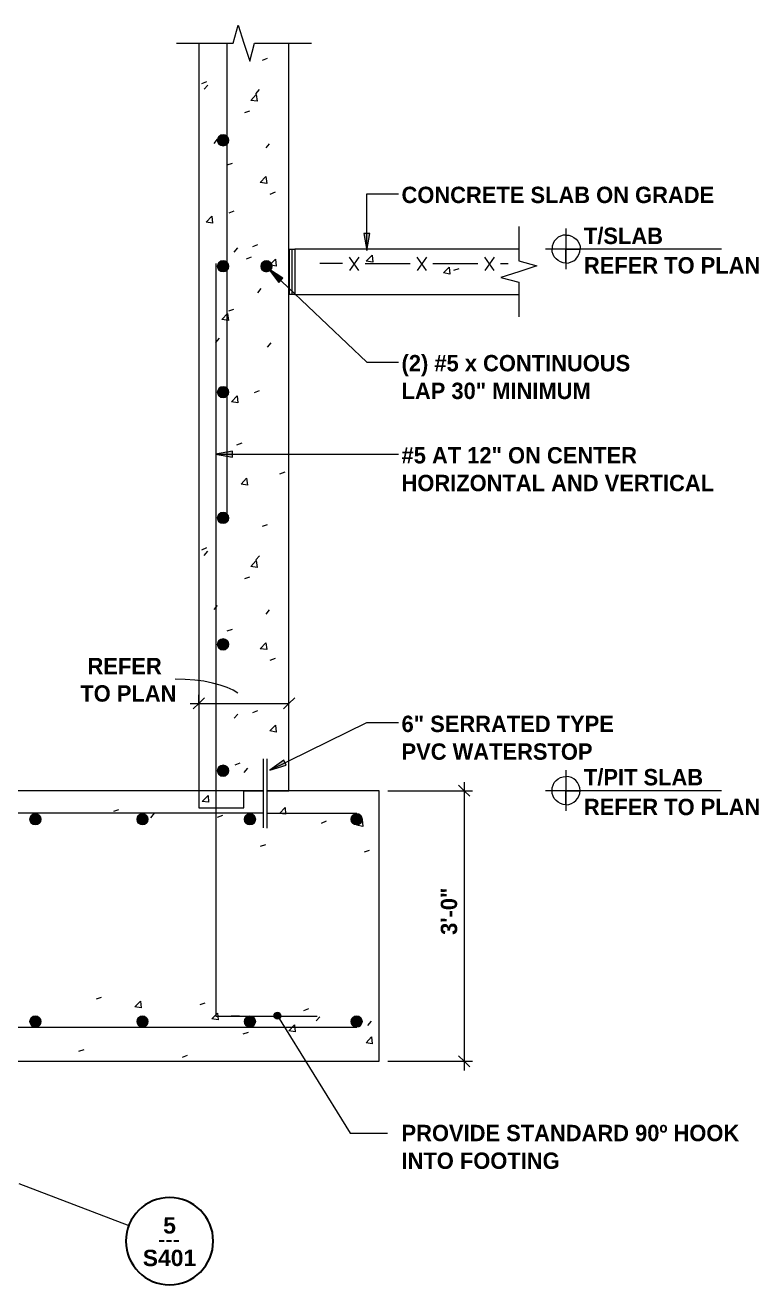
# Model space of a CAD drawing. Header units: inches. Extents: x -11943 to -10128, y -204 to 11732.
# Drawn here: x -11044.69 to -11040.49, y 0.18 to 7.39 of the extents above; entities that cross this region are included whole.
import ezdxf

# ---------------------------------------------------------------- set-up
doc = ezdxf.new("R2010")
doc.units = ezdxf.units.IN
doc.header["$MEASUREMENT"] = 0
for name, color, linetype, lineweight in [('A-ANNO-SYMB', 150, 'Continuous', 9), ('A-DETL', 90, 'Continuous', 9), ('A-DETL-GENF', 92, 'Continuous', 9), ('A-DETL-THIN', 151, 'Continuous', 9), ('G-ANNO-TEXT', 231, 'Continuous', 9)]:
    doc.layers.add(name, color=color, linetype=linetype, lineweight=lineweight)
doc.styles.add('Arial_B_1', font='arialbd.ttf', dxfattribs={"height": 0.09375})
doc.styles.add('Century Gothic_1', font='', dxfattribs={"height": 0.09375})
doc.styles.add('Century Gothic_B_3', font='', dxfattribs={"height": 0.09375})
doc.styles.get('Century Gothic_1').set_extended_font_data('Century Gothic')
doc.styles.get('Century Gothic_B_3').set_extended_font_data('Century Gothic', bold=True)

# ---------------------------------------------------------------- blocks, each defined once
blk = doc.blocks.new('Drafting View - Callout Head-1738297-ELEVATOR PIT SECTION')
at = {"layer": 'A-ANNO-SYMB', "lineweight": 30}
for start, end in [(360, 180), (180, 360)]:
    blk.add_arc((0, 0), 0.25, start, end, dxfattribs=at)
at = {"layer": 'A-ANNO-SYMB', "insert": (-0.0662, 0.0585), "char_height": 0.09375, "width": 0.160969, "attachment_point": 1, "style": 'Century Gothic_1'}
blk.add_mtext('---', dxfattribs=at)

msp = doc.modelspace()

# ---------------------------------------------------------------- hatches: boundary and pattern name
at = {"layer": 'A-DETL-GENF'}
for points in [[(-11043.56097, 6.69779), (-11043.55294, 6.69885), (-11043.54545, 6.70195), (-11043.53903, 6.70688), (-11043.53409, 6.7133), (-11043.531, 6.72079), (-11043.52994, 6.72882), (-11043.531, 6.73685), (-11043.53409, 6.74433), (-11043.53903, 6.75076), (-11043.54545, 6.75569), (-11043.55294, 6.75879), (-11043.56097, 6.75985), (-11043.569, 6.75879), (-11043.57648, 6.75569), (-11043.58291, 6.75076), (-11043.58784, 6.74433), (-11043.59094, 6.73685), (-11043.592, 6.72882), (-11043.59094, 6.72079), (-11043.58784, 6.7133), (-11043.58291, 6.70688), (-11043.57648, 6.70195), (-11043.569, 6.69885)], [(-11042.73721, 6.09851), (-11042.72008, 6.19502), (-11042.75454, 6.19502)], [(-11043.56097, 5.97698), (-11043.55294, 5.97804), (-11043.54545, 5.98114), (-11043.53903, 5.98607), (-11043.53409, 5.9925), (-11043.531, 5.99998), (-11043.52994, 6.00801), (-11043.531, 6.01604), (-11043.53409, 6.02352), (-11043.53903, 6.02995), (-11043.54545, 6.03488), (-11043.55294, 6.03798), (-11043.56097, 6.03904), (-11043.569, 6.03798), (-11043.57648, 6.03488), (-11043.58291, 6.02995), (-11043.58784, 6.02352), (-11043.59094, 6.01604), (-11043.592, 6.00801), (-11043.59094, 5.99998), (-11043.58784, 5.9925), (-11043.58291, 5.98607), (-11043.57648, 5.98114), (-11043.569, 5.97804)], [(-11043.31265, 5.97698), (-11043.30462, 5.97804), (-11043.29713, 5.98114), (-11043.29365, 5.98381), (-11043.30083, 5.99353), (-11043.29024, 5.98669), (-11043.28535, 5.99353), (-11043.28268, 5.99998), (-11043.28162, 6.00801), (-11043.28268, 6.01604), (-11043.28578, 6.02352), (-11043.29071, 6.02995), (-11043.29713, 6.03488), (-11043.30462, 6.03798), (-11043.31265, 6.03904), (-11043.32068, 6.03798), (-11043.32816, 6.03488), (-11043.33459, 6.02995), (-11043.33952, 6.02352), (-11043.34262, 6.01604), (-11043.34368, 6.00801), (-11043.34262, 5.99998), (-11043.33952, 5.9925), (-11043.33459, 5.98607), (-11043.32816, 5.98114), (-11043.32068, 5.97804)], [(-11043.24218, 5.91414), (-11043.21819, 5.94014), (-11043.30083, 5.99353)], [(-11043.56097, 5.25624), (-11043.55294, 5.2573), (-11043.54545, 5.26039), (-11043.53903, 5.26533), (-11043.53409, 5.27175), (-11043.531, 5.27924), (-11043.52994, 5.28727), (-11043.531, 5.2953), (-11043.53409, 5.30278), (-11043.53903, 5.30921), (-11043.54545, 5.31414), (-11043.55294, 5.31724), (-11043.56097, 5.3183), (-11043.569, 5.31724), (-11043.57648, 5.31414), (-11043.58291, 5.30921), (-11043.58784, 5.30278), (-11043.59094, 5.2953), (-11043.592, 5.28727), (-11043.59094, 5.27924), (-11043.58784, 5.27175), (-11043.58291, 5.26533), (-11043.57648, 5.26039), (-11043.569, 5.2573)], [(-11043.50759, 4.91467), (-11043.50759, 4.94913), (-11043.6041, 4.9318)], [(-11043.56097, 4.53631), (-11043.55294, 4.53736), (-11043.54545, 4.54046), (-11043.53903, 4.54539), (-11043.53409, 4.55182), (-11043.531, 4.5593), (-11043.52994, 4.56734), (-11043.531, 4.57537), (-11043.53409, 4.58285), (-11043.53903, 4.58928), (-11043.54545, 4.59421), (-11043.55294, 4.59731), (-11043.56097, 4.59836), (-11043.569, 4.59731), (-11043.57648, 4.59421), (-11043.58291, 4.58928), (-11043.58784, 4.58285), (-11043.59094, 4.57537), (-11043.592, 4.56734), (-11043.59094, 4.5593), (-11043.58784, 4.55182), (-11043.58291, 4.54539), (-11043.57648, 4.54046), (-11043.569, 4.53736)], [(-11043.56097, 3.81254), (-11043.55294, 3.81359), (-11043.54545, 3.81669), (-11043.53903, 3.82162), (-11043.53409, 3.82805), (-11043.531, 3.83553), (-11043.52994, 3.84356), (-11043.531, 3.85159), (-11043.53409, 3.85908), (-11043.53903, 3.8655), (-11043.54545, 3.87044), (-11043.55294, 3.87354), (-11043.56097, 3.87459), (-11043.569, 3.87354), (-11043.57648, 3.87044), (-11043.58291, 3.8655), (-11043.58784, 3.85908), (-11043.59094, 3.85159), (-11043.592, 3.84356), (-11043.59094, 3.83553), (-11043.58784, 3.82805), (-11043.58291, 3.82162), (-11043.57648, 3.81669), (-11043.569, 3.81359)], [(-11043.29397, 3.12409), (-11043.19926, 3.15148), (-11043.21298, 3.18088)], [(-11043.56097, 3.08916), (-11043.55294, 3.09021), (-11043.54545, 3.09331), (-11043.53903, 3.09824), (-11043.53409, 3.10467), (-11043.531, 3.11215), (-11043.52994, 3.12018), (-11043.531, 3.12821), (-11043.53409, 3.1357), (-11043.53903, 3.14212), (-11043.54545, 3.14706), (-11043.55294, 3.15016), (-11043.56097, 3.15121), (-11043.569, 3.15016), (-11043.57648, 3.14706), (-11043.58291, 3.14212), (-11043.58784, 3.1357), (-11043.59094, 3.12821), (-11043.592, 3.12018), (-11043.59094, 3.11215), (-11043.58784, 3.10467), (-11043.58291, 3.09824), (-11043.57648, 3.09331), (-11043.569, 3.09021)], [(-11044.63576, 2.81144), (-11044.62773, 2.8125), (-11044.62025, 2.8156), (-11044.61382, 2.82053), (-11044.60889, 2.82696), (-11044.60579, 2.83444), (-11044.60473, 2.84247), (-11044.60579, 2.8505), (-11044.60889, 2.85799), (-11044.61382, 2.86441), (-11044.62025, 2.86934), (-11044.62773, 2.87244), (-11044.63576, 2.8735), (-11044.64379, 2.87244), (-11044.65128, 2.86934), (-11044.6577, 2.86441), (-11044.66263, 2.85799), (-11044.66573, 2.8505), (-11044.66679, 2.84247), (-11044.66573, 2.83444), (-11044.66263, 2.82696), (-11044.6577, 2.82053), (-11044.65128, 2.8156), (-11044.64379, 2.8125)], [(-11044.02238, 2.81144), (-11044.01435, 2.8125), (-11044.00687, 2.8156), (-11044.00044, 2.82053), (-11043.99551, 2.82696), (-11043.99241, 2.83444), (-11043.99136, 2.84247), (-11043.99241, 2.8505), (-11043.99551, 2.85799), (-11044.00044, 2.86441), (-11044.00687, 2.86934), (-11044.01435, 2.87244), (-11044.02238, 2.8735), (-11044.03042, 2.87244), (-11044.0379, 2.86934), (-11044.04432, 2.86441), (-11044.04926, 2.85799), (-11044.05236, 2.8505), (-11044.05341, 2.84247), (-11044.05236, 2.83444), (-11044.04926, 2.82696), (-11044.04432, 2.82053), (-11044.0379, 2.8156), (-11044.03042, 2.8125)], [(-11043.40705, 2.81144), (-11043.39902, 2.8125), (-11043.39154, 2.8156), (-11043.38511, 2.82053), (-11043.38018, 2.82696), (-11043.37708, 2.83444), (-11043.37602, 2.84247), (-11043.37708, 2.8505), (-11043.38018, 2.85799), (-11043.38511, 2.86441), (-11043.39154, 2.86934), (-11043.39902, 2.87244), (-11043.40705, 2.8735), (-11043.41508, 2.87244), (-11043.42257, 2.86934), (-11043.42899, 2.86441), (-11043.43392, 2.85799), (-11043.43702, 2.8505), (-11043.43808, 2.84247), (-11043.43702, 2.83444), (-11043.43392, 2.82696), (-11043.42899, 2.82053), (-11043.42257, 2.8156), (-11043.41508, 2.8125)], [(-11042.79623, 2.81144), (-11042.7882, 2.8125), (-11042.78072, 2.8156), (-11042.77429, 2.82053), (-11042.76936, 2.82696), (-11042.76626, 2.83444), (-11042.7652, 2.84247), (-11042.76626, 2.8505), (-11042.76936, 2.85799), (-11042.77429, 2.86441), (-11042.78072, 2.86934), (-11042.7882, 2.87244), (-11042.79623, 2.8735), (-11042.80426, 2.87244), (-11042.81174, 2.86934), (-11042.81817, 2.86441), (-11042.8231, 2.85799), (-11042.8262, 2.8505), (-11042.82726, 2.84247), (-11042.8262, 2.83444), (-11042.8231, 2.82696), (-11042.81817, 2.82053), (-11042.81174, 2.8156), (-11042.80426, 2.8125)], [(-11044.63576, 1.65345), (-11044.62773, 1.6545), (-11044.62025, 1.6576), (-11044.61382, 1.66253), (-11044.60889, 1.66896), (-11044.60579, 1.67644), (-11044.60473, 1.68448), (-11044.60579, 1.69251), (-11044.60889, 1.69999), (-11044.61382, 1.70642), (-11044.62025, 1.71135), (-11044.62773, 1.71445), (-11044.63576, 1.7155), (-11044.64379, 1.71445), (-11044.65128, 1.71135), (-11044.6577, 1.70642), (-11044.66263, 1.69999), (-11044.66573, 1.69251), (-11044.66679, 1.68448), (-11044.66573, 1.67644), (-11044.66263, 1.66896), (-11044.6577, 1.66253), (-11044.65128, 1.6576), (-11044.64379, 1.6545)], [(-11044.02238, 1.65345), (-11044.01435, 1.6545), (-11044.00687, 1.6576), (-11044.00044, 1.66253), (-11043.99551, 1.66896), (-11043.99241, 1.67644), (-11043.99136, 1.68448), (-11043.99241, 1.69251), (-11043.99551, 1.69999), (-11044.00044, 1.70642), (-11044.00687, 1.71135), (-11044.01435, 1.71445), (-11044.02238, 1.7155), (-11044.03042, 1.71445), (-11044.0379, 1.71135), (-11044.04432, 1.70642), (-11044.04926, 1.69999), (-11044.05236, 1.69251), (-11044.05341, 1.68448), (-11044.05236, 1.67644), (-11044.04926, 1.66896), (-11044.04432, 1.66253), (-11044.0379, 1.6576), (-11044.03042, 1.6545)], [(-11043.40705, 1.65345), (-11043.39902, 1.6545), (-11043.39154, 1.6576), (-11043.38511, 1.66253), (-11043.38018, 1.66896), (-11043.37708, 1.67644), (-11043.37602, 1.68448), (-11043.37708, 1.69251), (-11043.38018, 1.69999), (-11043.38511, 1.70642), (-11043.39154, 1.71135), (-11043.39902, 1.71445), (-11043.40705, 1.7155), (-11043.41508, 1.71445), (-11043.42257, 1.71135), (-11043.42899, 1.70642), (-11043.43392, 1.69999), (-11043.43702, 1.69251), (-11043.43808, 1.68448), (-11043.43702, 1.67644), (-11043.43392, 1.66896), (-11043.42899, 1.66253), (-11043.42257, 1.6576), (-11043.41508, 1.6545)], [(-11042.79623, 1.65345), (-11042.7882, 1.6545), (-11042.78072, 1.6576), (-11042.77429, 1.66253), (-11042.76936, 1.66896), (-11042.76626, 1.67644), (-11042.7652, 1.68448), (-11042.76626, 1.69251), (-11042.76936, 1.69999), (-11042.77429, 1.70642), (-11042.78072, 1.71135), (-11042.7882, 1.71445), (-11042.79623, 1.7155), (-11042.80426, 1.71445), (-11042.81174, 1.71135), (-11042.81817, 1.70642), (-11042.8231, 1.69999), (-11042.8262, 1.69251), (-11042.82726, 1.68448), (-11042.8262, 1.67644), (-11042.8231, 1.66896), (-11042.81817, 1.66253), (-11042.81174, 1.6576), (-11042.80426, 1.6545)]]:
    msp.add_hatch(color=7, dxfattribs=at).paths.add_polyline_path(points, flags=0)
at = {"layer": 'G-ANNO-TEXT', "lineweight": 20}
h = msp.add_hatch(color=147, dxfattribs=at)
edge = h.paths.add_edge_path(flags=0)
edge.add_arc((-11043.24978, 1.71791), 0.01953, 0, 360)

# ---------------------------------------------------------------- linework, layer by layer
at = {"layer": 'A-ANNO-SYMB'}
msp.add_line((-11044.72968, 0.75694), (-11044.10095, 0.51672), dxfattribs=at)
at = {"layer": 'A-DETL'}
for p, q in [((-11043.50253, 7.28415), (-11043.47493, 7.38773)), ((-11043.47493, 7.38773), (-11043.44207, 7.28415)), ((-11043.82819, 7.28415), (-11043.69902, 7.28415)), ((-11043.69902, 7.28415), (-11043.50253, 7.28415)), ((-11043.69902, 7.28415), (-11043.69902, 6.10557)), ((-11043.53859, 7.28415), (-11043.53859, 4.55615)), ((-11043.44207, 7.28415), (-11043.40761, 7.18258)), ((-11043.40761, 7.18258), (-11043.38022, 7.28415)), ((-11043.38022, 7.28415), (-11043.18373, 7.28415)), ((-11043.18373, 7.28415), (-11043.05441, 7.28415)), ((-11043.18373, 6.10557), (-11043.18373, 7.28415)), ((-11043.33529, 7.18798), (-11043.30609, 7.19845)), ((-11043.68349, 7.0536), (-11043.65409, 7.06567)), ((-11043.66977, 7.02095), (-11043.64903, 7.04493)), ((-11043.37315, 6.99495), (-11043.35262, 7.01914)), ((-11043.40261, 6.95708), (-11043.37155, 6.99154)), ((-11043.36634, 6.95203), (-11043.40261, 6.95708)), ((-11043.37155, 6.99154), (-11043.36634, 6.95203)), ((-11043.43707, 6.88816), (-11043.40761, 6.89843)), ((-11043.61117, 6.71061), (-11043.59219, 6.7348)), ((-11043.31476, 6.68481), (-11043.29578, 6.70901)), ((-11043.53699, 6.5883), (-11043.50759, 6.59856)), ((-11043.34922, 6.48657), (-11043.31636, 6.52103)), ((-11043.31636, 6.52103), (-11043.3113, 6.48152)), ((-11043.3113, 6.48152), (-11043.34922, 6.48657)), ((-11043.29057, 6.42106), (-11043.26132, 6.43313)), ((-11042.73721, 6.09851), (-11042.73721, 6.42252)), ((-11042.73721, 6.42252), (-11042.55645, 6.42252)), ((-11043.6579, 6.25956), (-11043.6253, 6.29402)), ((-11043.6253, 6.29402), (-11043.62184, 6.2545)), ((-11043.52693, 6.31315), (-11043.49773, 6.32507)), ((-11043.62184, 6.2545), (-11043.6579, 6.25956)), ((-11041.86691, 6.23469), (-11041.86691, 6.10557)), ((-11041.5981, 6.22443), (-11041.5981, 5.99173)), ((-11043.39049, 6.12124), (-11043.36129, 6.13331)), ((-11042.72008, 6.19502), (-11042.75454, 6.19502)), ((-11042.75454, 6.19502), (-11042.73721, 6.09851)), ((-11042.73721, 6.09851), (-11042.72008, 6.19502)), ((-11041.5981, 6.18656), (-11041.5981, 6.10557)), ((-11043.69902, 6.10557), (-11043.69902, 2.90866)), ((-11043.49732, 6.08859), (-11043.47674, 6.11258)), ((-11043.42675, 6.05033), (-11043.39735, 6.06245)), ((-11043.18373, 6.10557), (-11043.15092, 6.10557)), ((-11043.18373, 5.84703), (-11043.18373, 6.10557)), ((-11043.18373, 3.00518), (-11043.18373, 6.10557)), ((-11043.18012, 5.84703), (-11043.18012, 6.10557)), ((-11043.1648, 5.84703), (-11043.1648, 6.10557)), ((-11043.15092, 6.10557), (-11043.15092, 5.84703)), ((-11041.86691, 6.10557), (-11043.15092, 6.10557)), ((-11043.15092, 6.10557), (-11043.15092, 5.84703)), ((-11042.78379, 5.98306), (-11042.83739, 6.05899)), ((-11042.78379, 6.05899), (-11042.83739, 5.98306)), ((-11042.74087, 6.03645), (-11042.70801, 6.07091)), ((-11042.70801, 6.07091), (-11042.70275, 6.03139)), ((-11042.39607, 5.98306), (-11042.44946, 6.05899)), ((-11042.39607, 6.05899), (-11042.44946, 5.98306)), ((-11042.00836, 5.98306), (-11042.06175, 6.05899)), ((-11042.00836, 6.05899), (-11042.06175, 5.98306)), ((-11041.86691, 6.10557), (-11041.86691, 6.03826)), ((-11041.369, 6.10557), (-11041.7154, 6.10557)), ((-11041.5981, 6.10557), (-11041.67914, 6.10557)), ((-11041.5981, 6.02613), (-11041.5981, 6.10557)), ((-11041.5981, 6.10557), (-11041.51548, 6.10557)), ((-11040.70727, 6.10557), (-11041.369, 6.10557)), ((-11043.6025, 6.02453), (-11043.6025, 1.71575)), ((-11043.30083, 5.99353), (-11043.24218, 5.91414)), ((-11043.21819, 5.94014), (-11043.30083, 5.99353)), ((-11043.30083, 5.99353), (-11042.73721, 5.4591)), ((-11043.29397, 6.01621), (-11043.26132, 6.04887)), ((-11043.25611, 6.0092), (-11043.29397, 6.01621)), ((-11043.26132, 6.04887), (-11043.25611, 6.0092)), ((-11042.87685, 6.02273), (-11043.00623, 6.02273)), ((-11042.74768, 6.02273), (-11042.61835, 6.02273)), ((-11042.70275, 6.03139), (-11042.74087, 6.03645)), ((-11042.61835, 6.02273), (-11042.48918, 6.02273)), ((-11042.36001, 6.02273), (-11042.23064, 6.02273)), ((-11042.29956, 5.96934), (-11042.2669, 6.00199)), ((-11042.2669, 6.00199), (-11042.26164, 5.96248)), ((-11042.2393, 5.98486), (-11042.2099, 5.99513)), ((-11042.23064, 6.02273), (-11042.10147, 6.02273)), ((-11041.97209, 6.02273), (-11041.92897, 6.02273)), ((-11041.86691, 6.03826), (-11041.76534, 6.01066)), ((-11041.76534, 6.01066), (-11041.86691, 5.9762)), ((-11043.24218, 5.91414), (-11043.21819, 5.94014)), ((-11042.26164, 5.96248), (-11042.29956, 5.96934)), ((-11041.86691, 5.9762), (-11041.97049, 5.94354)), ((-11041.97049, 5.94354), (-11041.86691, 5.91595)), ((-11041.86691, 5.91595), (-11041.86691, 5.84703)), ((-11043.36289, 5.85569), (-11043.34236, 5.87968)), ((-11043.15092, 5.84703), (-11043.18373, 5.84703)), ((-11043.15092, 5.84703), (-11041.86691, 5.84703)), ((-11041.86691, 5.84703), (-11041.86691, 5.71765)), ((-11043.56804, 5.70212), (-11043.53518, 5.73658)), ((-11043.53013, 5.69712), (-11043.56804, 5.70212)), ((-11043.53518, 5.73658), (-11043.53013, 5.69712)), ((-11043.52832, 5.75211), (-11043.49913, 5.76258)), ((-11043.6025, 5.57115), (-11043.58171, 5.59534)), ((-11043.30609, 5.54536), (-11043.2853, 5.56955)), ((-11042.73721, 5.4591), (-11042.55645, 5.4591)), ((-11043.5128, 5.23161), (-11043.48019, 5.26607)), ((-11043.48019, 5.26607), (-11043.47674, 5.22656)), ((-11043.38182, 5.28521), (-11043.35262, 5.29713)), ((-11043.47674, 5.22656), (-11043.5128, 5.23161)), ((-11043.48179, 4.98519), (-11043.45254, 4.99726)), ((-11043.50759, 4.94913), (-11043.6041, 4.9318)), ((-11043.6041, 4.9318), (-11043.50759, 4.91467)), ((-11043.6041, 4.9318), (-11042.55645, 4.9318)), ((-11043.50759, 4.91467), (-11043.50759, 4.94913)), ((-11043.4576, 4.76131), (-11043.42675, 4.79396)), ((-11043.42154, 4.75424), (-11043.4576, 4.76131)), ((-11043.42675, 4.79396), (-11043.42154, 4.75424)), ((-11043.23532, 4.81975), (-11043.20612, 4.83023)), ((-11043.33529, 4.51989), (-11043.30609, 4.53036)), ((-11043.68349, 4.38551), (-11043.65409, 4.39758)), ((-11043.66977, 4.35285), (-11043.64903, 4.37684)), ((-11043.37315, 4.32685), (-11043.35262, 4.35105)), ((-11043.40261, 4.28899), (-11043.37155, 4.32345)), ((-11043.36634, 4.28393), (-11043.40261, 4.28899)), ((-11043.37155, 4.32345), (-11043.36634, 4.28393)), ((-11043.43707, 4.22007), (-11043.40761, 4.23034)), ((-11043.61117, 4.04251), (-11043.59219, 4.06671)), ((-11043.31476, 4.01672), (-11043.29578, 4.04092)), ((-11043.53699, 3.92021), (-11043.50759, 3.93047)), ((-11043.34922, 3.81848), (-11043.31636, 3.85294)), ((-11043.31636, 3.85294), (-11043.3113, 3.81342)), ((-11043.3113, 3.81342), (-11043.34922, 3.81848)), ((-11043.29057, 3.75296), (-11043.26132, 3.76504)), ((-11043.7782, 3.64273), (-11043.835, 3.64458)), ((-11043.72321, 3.63932), (-11043.7782, 3.64273)), ((-11043.67142, 3.63246), (-11043.72321, 3.63932)), ((-11043.62144, 3.62199), (-11043.67142, 3.63246)), ((-11043.57671, 3.60992), (-11043.62144, 3.62199)), ((-11043.53699, 3.5962), (-11043.57671, 3.60992)), ((-11043.69902, 3.50489), (-11043.69902, 3.55488)), ((-11043.66797, 3.53754), (-11043.69902, 3.50489)), ((-11043.50413, 3.58067), (-11043.53699, 3.5962)), ((-11043.47674, 3.56354), (-11043.50413, 3.58067)), ((-11043.18373, 3.50489), (-11043.18373, 3.55488)), ((-11043.15092, 3.53754), (-11043.18373, 3.50489)), ((-11043.74901, 3.50489), (-11043.18373, 3.50489)), ((-11043.69902, 3.50489), (-11043.73167, 3.47389)), ((-11043.39049, 3.45315), (-11043.36129, 3.46522)), ((-11043.18373, 3.50489), (-11043.21479, 3.47389)), ((-11043.49732, 3.4205), (-11043.47674, 3.44448)), ((-11043.29397, 3.12409), (-11042.73721, 3.3963)), ((-11042.73721, 3.3963), (-11042.55645, 3.3963)), ((-11043.29397, 3.34812), (-11043.26132, 3.38078)), ((-11043.25611, 3.34111), (-11043.29397, 3.34812)), ((-11043.26132, 3.38078), (-11043.25611, 3.34111)), ((-11043.33189, 3.18793), (-11043.33189, 2.79423)), ((-11043.3079, 2.79053), (-11043.3079, 3.18793)), ((-11043.21298, 3.18088), (-11043.29397, 3.12409)), ((-11043.19926, 3.15148), (-11043.21298, 3.18088)), ((-11043.49206, 3.15328), (-11043.46286, 3.16535)), ((-11043.44047, 3.11016), (-11043.41974, 3.13435)), ((-11043.29397, 3.12409), (-11043.19926, 3.15148)), ((-11041.5981, 3.12409), (-11041.5981, 2.89133)), ((-11042.18065, 3.00518), (-11042.21351, 3.03783)), ((-11042.18065, 3.05517), (-11042.18065, 1.40402)), ((-11041.5981, 3.08596), (-11041.5981, 3.00518)), ((-11043.33189, 3.00518), (-11048.19181, 3.00518)), ((-11043.68009, 2.94472), (-11043.64723, 2.97918)), ((-11043.68009, 2.94472), (-11043.64723, 2.97918)), ((-11043.64723, 2.97918), (-11043.64377, 2.93967)), ((-11043.64723, 2.97918), (-11043.64377, 2.93967)), ((-11043.44207, 2.90866), (-11043.44207, 3.00518)), ((-11043.44207, 3.00518), (-11043.33189, 3.00518)), ((-11042.66669, 3.00518), (-11043.3079, 3.00518)), ((-11043.3079, 3.00518), (-11043.18373, 3.00518)), ((-11042.66669, 1.4572), (-11042.66669, 3.00518)), ((-11042.61835, 3.00518), (-11042.18065, 3.00518)), ((-11042.148, 2.97413), (-11042.18065, 3.00518)), ((-11042.18065, 3.00518), (-11042.13252, 3.00518)), ((-11041.369, 3.00518), (-11041.7154, 3.00518)), ((-11041.5981, 3.00518), (-11041.67914, 3.00518)), ((-11041.5981, 2.92579), (-11041.5981, 3.00518)), ((-11041.5981, 3.00518), (-11041.51712, 3.00518)), ((-11040.70727, 3.00518), (-11041.369, 3.00518)), ((-11044.18666, 2.88793), (-11044.15741, 2.89819)), ((-11043.69902, 2.90866), (-11043.44207, 2.90866)), ((-11043.64377, 2.93967), (-11043.68009, 2.94472)), ((-11043.64377, 2.93967), (-11043.68009, 2.94472)), ((-11043.23877, 2.8758), (-11043.20612, 2.91026)), ((-11043.20612, 2.91026), (-11043.20272, 2.87059)), ((-11043.33189, 2.87761), (-11045.24999, 2.87761)), ((-11043.97469, 2.85001), (-11043.95304, 2.87761)), ((-11043.59219, 2.85347), (-11043.56278, 2.86554)), ((-11043.3079, 2.87761), (-11042.79586, 2.87761)), ((-11043.20272, 2.87059), (-11043.23877, 2.8758)), ((-11042.99756, 2.82061), (-11042.96836, 2.83268)), ((-11042.76481, 2.84135), (-11042.7614, 2.80168)), ((-11042.7614, 2.80168), (-11042.79767, 2.80869)), ((-11043.34576, 2.68803), (-11043.31636, 2.6983)), ((-11042.75114, 2.65517), (-11042.72189, 2.66564)), ((-11044.28658, 1.81407), (-11044.25738, 1.82434)), ((-11044.06615, 1.76935), (-11044.03329, 1.802)), ((-11044.02989, 1.76228), (-11044.06615, 1.76935)), ((-11044.03329, 1.802), (-11044.02989, 1.76228)), ((-11043.69216, 1.78121), (-11043.66276, 1.79168)), ((-11043.62484, 1.70022), (-11043.59219, 1.73308)), ((-11043.59219, 1.73308), (-11043.58874, 1.69519)), ((-11043.09913, 1.74675), (-11043.06988, 1.75887)), ((-11043.58874, 1.69519), (-11043.62484, 1.70022)), ((-11043.6025, 1.71575), (-11043.02175, 1.71575)), ((-11043.46627, 1.71575), (-11043.51465, 1.71575)), ((-11043.18373, 1.6313), (-11043.15273, 1.66576)), ((-11043.15273, 1.66576), (-11043.14747, 1.62625)), ((-11043.02861, 1.68836), (-11043.00783, 1.71229)), ((-11042.7322, 1.66236), (-11042.71141, 1.6865)), ((-11042.79586, 1.65024), (-11045.24999, 1.65024)), ((-11043.46627, 1.65024), (-11043.51465, 1.65024)), ((-11043.44573, 1.61418), (-11043.41628, 1.62444)), ((-11043.14747, 1.62625), (-11043.18373, 1.6313)), ((-11042.74247, 1.56239), (-11042.71141, 1.59684)), ((-11042.71141, 1.59684), (-11042.70641, 1.55717)), ((-11044.38655, 1.51426), (-11044.3573, 1.52452)), ((-11042.70641, 1.55717), (-11042.74247, 1.56239)), ((-11048.86743, 1.4572), (-11042.66669, 1.4572)), ((-11043.79373, 1.4814), (-11043.76448, 1.49166)), ((-11042.61835, 1.4572), (-11042.18065, 1.4572)), ((-11042.18065, 1.4572), (-11042.21351, 1.48826)), ((-11042.148, 1.42455), (-11042.18065, 1.4572)), ((-11042.18065, 1.4572), (-11042.13252, 1.4572))]:
    msp.add_line(p, q, dxfattribs=at)
for centre, radius, start, end in [((-11041.59946, 6.10853), 0.07804, 89.001056, 180.998944), ((-11041.59815, 6.10717), 0.08104, 270.035211, 358.870576), ((-11041.5981, 3.00679), 0.081, 270.004068, 89.995932)]:
    msp.add_arc(centre, radius, start, end, dxfattribs=at)
for points in [[(-11041.5981, 6.18656), (-11041.55247, 6.18656), (-11041.51548, 6.15141), (-11041.51548, 6.10557)], [(-11041.5981, 6.02613), (-11041.64303, 6.02613), (-11041.67749, 6.06245), (-11041.67749, 6.10717)], [(-11041.67749, 3.00678), (-11041.67749, 3.0515), (-11041.64303, 3.08782), (-11041.5981, 3.08782)], [(-11041.5981, 2.92579), (-11041.64303, 2.92579), (-11041.67749, 2.96206), (-11041.67749, 3.00678)]]:
    msp.add_open_spline(points, degree=3, dxfattribs=at)
at = {"layer": 'A-DETL-THIN'}
for centre in [(-11043.56097, 6.72882), (-11043.56097, 6.00801), (-11043.31265, 6.00801), (-11043.56097, 5.2872), (-11043.56097, 4.56734), (-11043.56097, 3.84356), (-11043.56097, 3.12018), (-11044.63576, 2.84247), (-11044.02238, 2.84247), (-11043.40705, 2.84247), (-11042.79623, 2.84247), (-11044.63576, 1.68448), (-11044.02238, 1.68448), (-11043.40705, 1.68448), (-11042.79623, 1.68448)]:
    msp.add_circle(centre, 0.03103, dxfattribs=at)
for centre, start, end in [((-11043.56097, 6.72882), 0, 180), ((-11043.56097, 6.72882), 180, 0), ((-11043.56097, 6.00801), 0, 180), ((-11043.56097, 6.00801), 180, 0), ((-11043.31265, 6.00801), 0, 180), ((-11043.31265, 6.00801), 180, 308.130966), ((-11043.31265, 6.00801), 316.437198, 0), ((-11043.56097, 5.28727), 0, 180), ((-11043.56097, 5.28727), 180, 360), ((-11043.56097, 4.56734), 0, 180), ((-11043.56097, 4.56734), 180, 360), ((-11043.56097, 3.84356), 0, 180), ((-11043.56097, 3.84356), 180, 360), ((-11043.56097, 3.12018), 0, 180), ((-11043.56097, 3.12018), 180, 360), ((-11044.63576, 2.84247), 360, 180), ((-11044.63576, 2.84247), 180, 360), ((-11044.02238, 2.84247), 0, 180), ((-11044.02238, 2.84247), 180, 360), ((-11043.40705, 2.84247), 0, 180), ((-11043.40705, 2.84247), 180, 360), ((-11042.79623, 2.84247), 0, 180), ((-11042.79623, 2.84247), 180, 360), ((-11044.63576, 1.68448), 360, 180), ((-11044.63576, 1.68448), 180, 360), ((-11044.02238, 1.68448), 0, 180), ((-11044.02238, 1.68448), 180, 360), ((-11043.40705, 1.68448), 0, 180), ((-11043.40705, 1.68448), 180, 360), ((-11042.79623, 1.68448), 0, 180), ((-11042.79623, 1.68448), 180, 360)]:
    msp.add_arc(centre, 0.03103, start, end, dxfattribs=at)
at = {"layer": 'G-ANNO-TEXT', "color": 147, "lineweight": 20}
for p, q in [((-11043.24978, 1.71791), (-11042.83332, 1.04639)), ((-11042.83332, 1.04639), (-11042.61914, 1.04639))]:
    msp.add_line(p, q, dxfattribs=at)
msp.add_circle((-11043.24978, 1.71791), 0.01953, dxfattribs=at)

# ---------------------------------------------------------------- block references
at = {"layer": 'A-ANNO-SYMB'}
msp.add_blockref('Drafting View - Callout Head-1738297-ELEVATOR PIT SECTION', (-11043.86741, 0.42749), dxfattribs=at)

# ---------------------------------------------------------------- texts
at = {"layer": 'A-ANNO-SYMB', "char_height": 0.09375, "attachment_point": 1, "style": 'Arial_B_1'}
for s, insert, width in [('\\fArial|b1|i0|c0|p34|;5', (-11043.90377, 0.56437), 0.088375), ('S401', (-11044.02089, 0.37817), 0.3724375)]:
    msp.add_mtext(s, dxfattribs=dict(at, insert=insert, width=width))
at = {"layer": 'G-ANNO-TEXT', "color": 147, "lineweight": 20, "char_height": 0.09375, "attachment_point": 1, "style": 'Century Gothic_B_3'}
for s, insert, width in [('CONCRETE SLAB ON GRADE', (-11042.53914, 6.4633), 2.14625), ('T/SLAB', (-11041.49477, 6.2289), 0.5081562), ('REFER TO PLAN', (-11041.49477, 6.06007), 1.1267813), ('(2) #5 x CONTINUOUS', (-11042.53914, 5.50008), 1.6665), ('LAP 30" MINIMUM', (-11042.53914, 5.34146), 1.3571875), ('#5 AT 12" ON CENTER', (-11042.53914, 4.97264), 1.6254688), ('HORIZONTAL AND VERTICAL', (-11042.53914, 4.81409), 2.1399375), ('REFER', (-11044.33706, 3.76625), 0.4355625), ('TO PLAN', (-11044.37842, 3.60942), 0.6470312), ('6" SERRATED TYPE', (-11042.53914, 3.43531), 1.325625), ('PVC WATERSTOP', (-11042.53914, 3.27676), 1.2656562), ('T/PIT SLAB', (-11041.49477, 3.13025), 0.7543437), ('REFER TO PLAN', (-11041.49477, 2.9597), 1.1267813), ('PROVIDE STANDARD 90º HOOK', (-11042.53914, 1.09327), 2.3671875), ('INTO FOOTING', (-11042.53914, 0.93478), 1.123625)]:
    msp.add_mtext(s, dxfattribs=dict(at, insert=insert, width=width))
at = {"layer": 'G-ANNO-TEXT', "color": 147, "lineweight": 20, "insert": (-11042.31452, 2.18052), "char_height": 0.09375, "width": 0.340875, "attachment_point": 1, "rotation": 90, "style": 'Century Gothic_B_3'}
msp.add_mtext('3\'-0"', dxfattribs=at)

doc.saveas('drawing.dxf')
